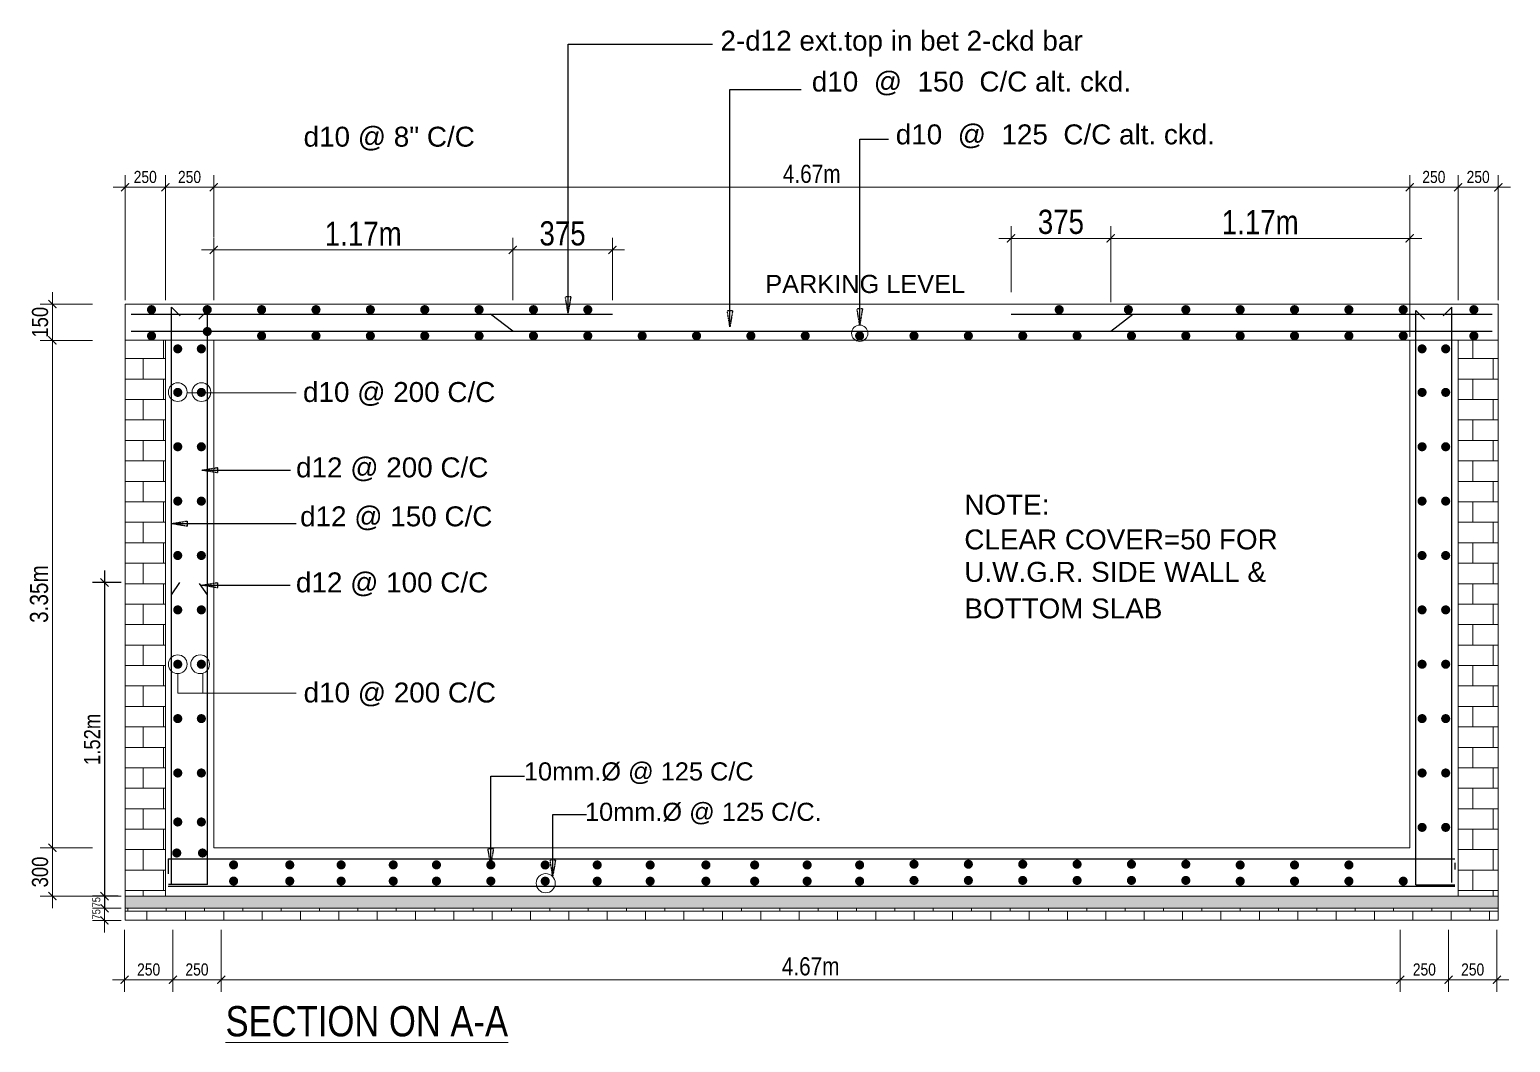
# Model space of a CAD drawing. Header units: inches. Extents: x -4010 to 92088, y -38563 to -1318.
# Drawn here: x 53812.6 to 54180.3, y -32122.6 to -31871.2 of the extents above; entities that cross this region are included whole.
import ezdxf

# ---------------------------------------------------------------- set-up
doc = ezdxf.new("R2010")
doc.units = ezdxf.units.IN
doc.header["$MEASUREMENT"] = 0
doc.header["$PDMODE"] = 99
for name, pattern in [('ACAD_ISO04W100', [30.5, 24, -3, 0.5, -3]), ('DASHED2', [0.375, 0.25, -0.125]), ('HIDDEN2', [0.1875, 0.125, -0.0625])]:
    doc.linetypes.add(name, pattern=pattern)
for name, color, linetype, lineweight in [('DIM', 7, 'Continuous', 15), ('GRID', 8, 'ACAD_ISO04W100', 15), ('halka line', 130, 'HIDDEN2', 9), ('U.G.W.R.', 130, 'DASHED2', 5), ('wall1', 7, 'Continuous', 9)]:
    doc.layers.add(name, color=color, linetype=linetype, lineweight=lineweight)
doc.layers.add('Rod', color=1, linetype='Continuous')
doc.layers.add('text', color=7, linetype='Continuous', true_color=0x6a7cf1)
doc.styles.add('ARIAL', font='arial.ttf')
doc.styles.add('ARIL', font='arial.ttf')
doc.styles.get("Standard").update_dxf_attribs({"font": 'ARIALN.TTF'})
doc.dimstyles.new('1- 8', dxfattribs={"dimtxt": 7.5, "dimasz": 4, "dimexe": 4, "dimexo": 4, "dimgap": 1, "dimtad": 1, "dimdec": 1, "dimzin": 3, "dimdsep": 46, "dimlunit": 4, "dimtxsty": 'ARIAL', "dimblk": 'ARCHTICK', "dimcen": 0, "dimdle": 4, "dimclrd": 150, "dimclre": 132, "dimclrt": 7, "dimadec": 0, "dimazin": 1, "dimtm": 1e-09, "dimtfac": 1, "dimtdec": 1, "dimtix": 1, "dimtofl": 0, "dimtmove": 1, "dimatfit": 3, "dimldrblk": 'CLOSEDBLANK', "dimfxl": 1, "dimtolj": 1, "dimtzin": 0, "dimarcsym": 0})
doc.dimstyles.new('1_8', dxfattribs={"dimscale": 0, "dimtxt": 7, "dimasz": 4, "dimexe": 4, "dimexo": 4, "dimgap": 1, "dimtad": 1, "dimdec": 8, "dimzin": 3, "dimdsep": 46, "dimlunit": 4, "dimtxsty": 'ARIAL', "dimblk": 'ARCHTICK', "dimcen": 0, "dimdle": 4, "dimse1": 1, "dimse2": 1, "dimsd1": 1, "dimsd2": 1, "dimclrd": 150, "dimclre": 132, "dimclrt": 254, "dimadec": 0, "dimazin": 1, "dimtm": 1e-09, "dimtfac": 1, "dimtdec": 8, "dimtix": 1, "dimtofl": 0, "dimtmove": 0, "dimatfit": 3, "dimldrblk": 'CLOSEDBLANK', "dimfxl": 1, "dimtolj": 1, "dimtzin": 0, "dimarcsym": 0})
doc.dimstyles.new('L-SECTION', dxfattribs={"dimtxt": 4, "dimasz": 2, "dimexe": 3, "dimexo": 1, "dimgap": 1, "dimtad": 1, "dimdec": 0, "dimzin": 3, "dimdsep": 46, "dimlunit": 4, "dimtxsty": 'Standard', "dimblk1": 'ARCHTICK', "dimblk2": 'ARCHTICK', "dimsah": 1, "dimcen": 0.09375, "dimdle": 3, "dimclrd": 6, "dimclre": 6, "dimclrt": 6, "dimadec": 0, "dimazin": 0, "dimtfac": 1, "dimtdec": 0, "dimtofl": 0, "dimtmove": 1, "dimatfit": 3, "dimldrblk": 'ARCHTICK', "dimfxl": 3, "dimtolj": 1, "dimtzin": 0, "dimlwd": -1, "dimlwe": -1, "dimarcsym": 0})
pattern_1 = [(0, (43645.239, -17231.0375), (0, 5.08), []), (90, (43645.239, -17231.038), (-10.16, 6e-16), [5.08, -5.08]), (90, (43650.319, -17231.038), (-10.16, 6e-16), [-5.08, 5.08])]

# ---------------------------------------------------------------- blocks, each defined once
blk = doc.blocks.new('_ArchTick')
at = {"layer": 'GRID', "color": 0, "const_width": 0.15}
blk.add_lwpolyline([(-0.5, -0.5), (0.5, 0.5)], dxfattribs=at)
blk = doc.blocks.new('_ClosedBlank')
at = {"layer": 'halka line', "color": 0, "lineweight": -2}
for p, q in [((-1, 0.167), (0, 0)), ((-1, 0.167), (-1, -0.167)), ((0, 0), (-1, -0.167))]:
    blk.add_line(p, q, dxfattribs=at)
blk = doc.blocks.new('*D1164')
at = {"layer": 'Defpoints', "color": 0, "linetype": 'ByBlock'}
for p in [(53848.17, -32093.69), (53860.17, -32093.69), (53860.17, -32107.09)]:
    blk.add_point(p, dxfattribs=at)
at = {"layer": 'DIM', "color": 6}
for p, q in [((53848.17, -32094.69), (53848.17, -32110.09)), ((53860.17, -32094.69), (53860.17, -32110.09)), ((53845.17, -32107.09), (53863.17, -32107.09))]:
    blk.add_line(p, q, dxfattribs=at)
at = {"layer": 'DIM', "color": 6, "linetype": 'ByBlock', "xscale": 2, "yscale": 2, "zscale": 2, "rotation": 180}
blk.add_blockref('_ArchTick', (53848.17, -32107.09), dxfattribs=at)
at = {"layer": 'DIM', "color": 6, "linetype": 'ByBlock', "xscale": 2, "yscale": 2, "zscale": 2}
blk.add_blockref('_ArchTick', (53860.17, -32107.09), dxfattribs=at)
at = {"layer": 'DIM', "color": 6, "linetype": 'ByBlock', "insert": (53854.17, -32104.56), "char_height": 3, "attachment_point": 5}
blk.add_mtext('\\A1;250', dxfattribs=at)
blk = doc.blocks.new('*D1165')
at = {"layer": 'Defpoints', "color": 0, "linetype": 'ByBlock'}
for p in [(53860.17, -32093.69), (54152.96, -32093.69), (54152.96, -32107.09)]:
    blk.add_point(p, dxfattribs=at)
at = {"layer": 'DIM', "color": 6}
for p, q in [((53860.17, -32094.69), (53860.17, -32110.09)), ((54152.96, -32094.69), (54152.96, -32110.09)), ((53857.17, -32107.09), (54155.96, -32107.09))]:
    blk.add_line(p, q, dxfattribs=at)
at = {"layer": 'DIM', "color": 6, "linetype": 'ByBlock', "xscale": 2, "yscale": 2, "zscale": 2, "rotation": 180}
blk.add_blockref('_ArchTick', (53860.17, -32107.09), dxfattribs=at)
at = {"layer": 'DIM', "color": 6, "linetype": 'ByBlock', "xscale": 2, "yscale": 2, "zscale": 2}
blk.add_blockref('_ArchTick', (54152.96, -32107.09), dxfattribs=at)
at = {"layer": 'DIM', "color": 6, "linetype": 'ByBlock', "insert": (54006.56, -32103.79), "char_height": 3, "attachment_point": 5}
blk.add_mtext('\\A1;{\\H1.5x;4.67m}', dxfattribs=at)
blk = doc.blocks.new('*D1166')
at = {"layer": 'Defpoints', "color": 0, "linetype": 'ByBlock'}
for p in [(54152.96, -32093.69), (54164.96, -32093.69), (54164.96, -32107.09)]:
    blk.add_point(p, dxfattribs=at)
at = {"layer": 'DIM', "color": 6}
for p, q in [((54152.96, -32094.69), (54152.96, -32110.09)), ((54164.96, -32094.69), (54164.96, -32110.09)), ((54149.96, -32107.09), (54167.96, -32107.09))]:
    blk.add_line(p, q, dxfattribs=at)
at = {"layer": 'DIM', "color": 6, "linetype": 'ByBlock', "xscale": 2, "yscale": 2, "zscale": 2, "rotation": 180}
blk.add_blockref('_ArchTick', (54152.96, -32107.09), dxfattribs=at)
at = {"layer": 'DIM', "color": 6, "linetype": 'ByBlock', "xscale": 2, "yscale": 2, "zscale": 2}
blk.add_blockref('_ArchTick', (54164.96, -32107.09), dxfattribs=at)
at = {"layer": 'DIM', "color": 6, "linetype": 'ByBlock', "insert": (54158.96, -32104.56), "char_height": 3, "attachment_point": 5}
blk.add_mtext('\\A1;250', dxfattribs=at)
blk = doc.blocks.new('*D1167')
at = {"layer": 'Defpoints', "color": 0, "linetype": 'ByBlock'}
for p in [(53829.22, -31939.34), (53818.26, -31948.34), (53829.22, -31948.34)]:
    blk.add_point(p, dxfattribs=at)
at = {"layer": 'DIM', "color": 6}
for p, q in [((53828.22, -31939.34), (53815.26, -31939.34)), ((53818.26, -31936.34), (53818.26, -31951.34)), ((53828.22, -31948.34), (53815.26, -31948.34))]:
    blk.add_line(p, q, dxfattribs=at)
at = {"layer": 'DIM', "color": 6, "linetype": 'ByBlock', "xscale": 2, "yscale": 2, "zscale": 2}
for p, rotation in [((53818.26, -31939.34), 90), ((53818.26, -31948.34), 270)]:
    blk.add_blockref('_ArchTick', p, dxfattribs=dict(at, rotation=rotation))
at = {"layer": 'DIM', "color": 6, "linetype": 'ByBlock', "insert": (53815.21, -31943.84), "char_height": 3, "attachment_point": 5, "rotation": 90}
blk.add_mtext('\\A1;{\\H1.333x;150}', dxfattribs=at)
blk = doc.blocks.new('*D1168')
at = {"layer": 'Defpoints', "color": 0, "linetype": 'ByBlock'}
for p in [(53829.22, -31948.34), (53818.26, -32074.34), (53829.22, -32074.34)]:
    blk.add_point(p, dxfattribs=at)
at = {"layer": 'DIM', "color": 6}
for p, q in [((53818.26, -31945.34), (53818.26, -32077.34)), ((53828.22, -31948.34), (53815.26, -31948.34)), ((53828.22, -32074.34), (53815.26, -32074.34))]:
    blk.add_line(p, q, dxfattribs=at)
at = {"layer": 'DIM', "color": 6, "linetype": 'ByBlock', "xscale": 2, "yscale": 2, "zscale": 2}
for p, rotation in [((53818.26, -31948.34), 90), ((53818.26, -32074.34), 270)]:
    blk.add_blockref('_ArchTick', p, dxfattribs=dict(at, rotation=rotation))
at = {"layer": 'DIM', "color": 6, "linetype": 'ByBlock', "insert": (53814.96, -32011.34), "char_height": 3, "attachment_point": 5, "rotation": 90}
blk.add_mtext('\\A1;{\\H1.5x;3.35m}', dxfattribs=at)
blk = doc.blocks.new('*D1169')
at = {"layer": 'Defpoints', "color": 0, "linetype": 'ByBlock'}
for p in [(53829.22, -32074.34), (53818.26, -32086.34), (53829.22, -32086.34)]:
    blk.add_point(p, dxfattribs=at)
at = {"layer": 'DIM', "color": 6}
for p, q in [((53818.26, -32071.34), (53818.26, -32089.34)), ((53828.22, -32074.34), (53815.26, -32074.34)), ((53828.22, -32086.34), (53815.26, -32086.34))]:
    blk.add_line(p, q, dxfattribs=at)
at = {"layer": 'DIM', "color": 6, "linetype": 'ByBlock', "xscale": 2, "yscale": 2, "zscale": 2}
for p, rotation in [((53818.26, -32074.34), 90), ((53818.26, -32086.34), 270)]:
    blk.add_blockref('_ArchTick', p, dxfattribs=dict(at, rotation=rotation))
at = {"layer": 'DIM', "color": 6, "linetype": 'ByBlock', "insert": (53815.21, -32080.34), "char_height": 3, "attachment_point": 5, "rotation": 90}
blk.add_mtext('\\A1;{\\H1.333x;300}', dxfattribs=at)
blk = doc.blocks.new('*D1175')
at = {"layer": 'Defpoints', "color": 0, "linetype": 'ByBlock'}
for p in [(53858.32, -31910.33), (53858.32, -31923.73), (53846.32, -31939.34)]:
    blk.add_point(p, dxfattribs=at)
at = {"layer": 'DIM', "color": 6}
for p, q in [((53846.32, -31938.34), (53846.32, -31907.33)), ((53858.32, -31922.73), (53858.32, -31907.33)), ((53843.32, -31910.33), (53861.32, -31910.33))]:
    blk.add_line(p, q, dxfattribs=at)
at = {"layer": 'DIM', "color": 6, "linetype": 'ByBlock', "xscale": 2, "yscale": 2, "zscale": 2, "rotation": 180}
blk.add_blockref('_ArchTick', (53846.32, -31910.33), dxfattribs=at)
at = {"layer": 'DIM', "color": 6, "linetype": 'ByBlock', "xscale": 2, "yscale": 2, "zscale": 2}
blk.add_blockref('_ArchTick', (53858.32, -31910.33), dxfattribs=at)
at = {"layer": 'DIM', "color": 6, "linetype": 'ByBlock', "insert": (53852.32, -31907.79), "char_height": 3, "attachment_point": 5}
blk.add_mtext('\\A1;250', dxfattribs=at)
blk = doc.blocks.new('*D1176')
at = {"layer": 'Defpoints', "color": 0, "linetype": 'ByBlock'}
for p in [(54155.32, -31910.33), (53858.32, -31923.73), (54155.32, -31923.73)]:
    blk.add_point(p, dxfattribs=at)
at = {"layer": 'DIM', "color": 6}
for p, q in [((53858.32, -31922.73), (53858.32, -31907.33)), ((54155.32, -31922.73), (54155.32, -31907.33)), ((53855.32, -31910.33), (54158.32, -31910.33))]:
    blk.add_line(p, q, dxfattribs=at)
at = {"layer": 'DIM', "color": 6, "linetype": 'ByBlock', "xscale": 2, "yscale": 2, "zscale": 2, "rotation": 180}
blk.add_blockref('_ArchTick', (53858.32, -31910.33), dxfattribs=at)
at = {"layer": 'DIM', "color": 6, "linetype": 'ByBlock', "xscale": 2, "yscale": 2, "zscale": 2}
blk.add_blockref('_ArchTick', (54155.32, -31910.33), dxfattribs=at)
at = {"layer": 'DIM', "color": 6, "linetype": 'ByBlock', "insert": (54006.82, -31907.03), "char_height": 3, "attachment_point": 5}
blk.add_mtext('\\A1;{\\H1.5x;4.67m}', dxfattribs=at)
blk = doc.blocks.new('*D1177')
at = {"layer": 'Defpoints', "color": 0, "linetype": 'ByBlock'}
for p in [(53932.57, -31925.88), (53858.32, -31939.34), (53932.57, -31939.34)]:
    blk.add_point(p, dxfattribs=at)
at = {"layer": 'DIM', "color": 6}
for p, q in [((53858.32, -31938.34), (53858.32, -31922.88)), ((53932.57, -31938.34), (53932.57, -31922.88)), ((53855.32, -31925.88), (53935.57, -31925.88))]:
    blk.add_line(p, q, dxfattribs=at)
at = {"layer": 'DIM', "color": 6, "linetype": 'ByBlock', "xscale": 2, "yscale": 2, "zscale": 2, "rotation": 180}
blk.add_blockref('_ArchTick', (53858.32, -31925.88), dxfattribs=at)
at = {"layer": 'DIM', "color": 6, "linetype": 'ByBlock', "xscale": 2, "yscale": 2, "zscale": 2}
blk.add_blockref('_ArchTick', (53932.57, -31925.88), dxfattribs=at)
at = {"layer": 'DIM', "color": 6, "linetype": 'ByBlock', "insert": (53895.45, -31921.87), "char_height": 3, "attachment_point": 5}
blk.add_mtext('\\A1;{\\H2x;1.17m}', dxfattribs=at)
blk = doc.blocks.new('*D1178')
at = {"layer": 'Defpoints', "color": 0, "linetype": 'ByBlock'}
for p in [(53957.32, -31925.88), (53932.57, -31939.34), (53957.32, -31939.34)]:
    blk.add_point(p, dxfattribs=at)
at = {"layer": 'DIM', "color": 6}
for p, q in [((53932.57, -31938.34), (53932.57, -31922.88)), ((53957.32, -31938.34), (53957.32, -31922.88)), ((53929.57, -31925.88), (53960.32, -31925.88))]:
    blk.add_line(p, q, dxfattribs=at)
at = {"layer": 'DIM', "color": 6, "linetype": 'ByBlock', "xscale": 2, "yscale": 2, "zscale": 2, "rotation": 180}
blk.add_blockref('_ArchTick', (53932.57, -31925.88), dxfattribs=at)
at = {"layer": 'DIM', "color": 6, "linetype": 'ByBlock', "xscale": 2, "yscale": 2, "zscale": 2}
blk.add_blockref('_ArchTick', (53957.32, -31925.88), dxfattribs=at)
at = {"layer": 'DIM', "color": 6, "linetype": 'ByBlock', "insert": (53944.95, -31921.82), "char_height": 3, "attachment_point": 5}
blk.add_mtext('\\A1;{\\H2x;375}', dxfattribs=at)
blk = doc.blocks.new('*D1179')
at = {"layer": 'Defpoints', "color": 0, "linetype": 'ByBlock'}
for p in [(54081.07, -31923.03), (54056.32, -31937.37), (54081.07, -31937.37)]:
    blk.add_point(p, dxfattribs=at)
at = {"layer": 'DIM', "color": 6}
for p, q in [((54056.32, -31936.37), (54056.32, -31920.03)), ((54081.07, -31936.37), (54081.07, -31920.03)), ((54053.32, -31923.03), (54084.07, -31923.03))]:
    blk.add_line(p, q, dxfattribs=at)
at = {"layer": 'DIM', "color": 6, "linetype": 'ByBlock', "xscale": 2, "yscale": 2, "zscale": 2, "rotation": 180}
blk.add_blockref('_ArchTick', (54056.32, -31923.03), dxfattribs=at)
at = {"layer": 'DIM', "color": 6, "linetype": 'ByBlock', "xscale": 2, "yscale": 2, "zscale": 2}
blk.add_blockref('_ArchTick', (54081.07, -31923.03), dxfattribs=at)
at = {"layer": 'DIM', "color": 6, "linetype": 'ByBlock', "insert": (54068.7, -31918.96), "char_height": 3, "attachment_point": 5}
blk.add_mtext('\\A1;{\\H2x;375}', dxfattribs=at)
blk = doc.blocks.new('*D1180')
at = {"layer": 'Defpoints', "color": 0, "linetype": 'ByBlock'}
for p in [(54155.32, -31923.03), (54081.07, -31939.84), (54155.32, -31948.48)]:
    blk.add_point(p, dxfattribs=at)
at = {"layer": 'DIM', "color": 6}
for p, q in [((54081.07, -31938.84), (54081.07, -31920.03)), ((54155.32, -31947.48), (54155.32, -31920.03)), ((54078.07, -31923.03), (54158.32, -31923.03))]:
    blk.add_line(p, q, dxfattribs=at)
at = {"layer": 'DIM', "color": 6, "linetype": 'ByBlock', "xscale": 2, "yscale": 2, "zscale": 2, "rotation": 180}
blk.add_blockref('_ArchTick', (54081.07, -31923.03), dxfattribs=at)
at = {"layer": 'DIM', "color": 6, "linetype": 'ByBlock', "xscale": 2, "yscale": 2, "zscale": 2}
blk.add_blockref('_ArchTick', (54155.32, -31923.03), dxfattribs=at)
at = {"layer": 'DIM', "color": 6, "linetype": 'ByBlock', "insert": (54118.2, -31919.01), "char_height": 3, "attachment_point": 5}
blk.add_mtext('\\A1;{\\H2x;1.17m}', dxfattribs=at)
blk = doc.blocks.new('*D1181')
at = {"layer": 'Defpoints', "color": 0, "linetype": 'ByBlock'}
for p in [(53836.32, -32008.47), (53831.2, -32086.34), (53835.59, -32086.34)]:
    blk.add_point(p, dxfattribs=at)
at = {"layer": 'Rod', "color": 6}
for p, q in [((53831.2, -32005.47), (53831.2, -32089.34)), ((53835.32, -32008.47), (53828.2, -32008.47)), ((53834.59, -32086.34), (53828.2, -32086.34))]:
    blk.add_line(p, q, dxfattribs=at)
at = {"layer": 'Rod', "color": 6, "linetype": 'ByBlock', "xscale": 2, "yscale": 2, "zscale": 2}
for p, rotation in [((53831.2, -32008.47), 90), ((53831.2, -32086.34), 270)]:
    blk.add_blockref('_ArchTick', p, dxfattribs=dict(at, rotation=rotation))
at = {"layer": 'Rod', "color": 6, "linetype": 'ByBlock', "insert": (53828.16, -32047.41), "char_height": 3, "attachment_point": 5, "rotation": 90}
blk.add_mtext('\\A1;{\\H1.333x;1.52m}', dxfattribs=at)
blk = doc.blocks.new('*D1182')
at = {"layer": 'Defpoints', "color": 0, "linetype": 'ByBlock'}
for p in [(53836.17, -32093.69), (53848.17, -32093.69), (53848.17, -32107.09)]:
    blk.add_point(p, dxfattribs=at)
at = {"layer": 'DIM', "color": 6}
for p, q in [((53836.17, -32094.69), (53836.17, -32110.09)), ((53848.17, -32094.69), (53848.17, -32110.09)), ((53833.17, -32107.09), (53851.17, -32107.09))]:
    blk.add_line(p, q, dxfattribs=at)
at = {"layer": 'DIM', "color": 6, "linetype": 'ByBlock', "xscale": 2, "yscale": 2, "zscale": 2, "rotation": 180}
blk.add_blockref('_ArchTick', (53836.17, -32107.09), dxfattribs=at)
at = {"layer": 'DIM', "color": 6, "linetype": 'ByBlock', "xscale": 2, "yscale": 2, "zscale": 2}
blk.add_blockref('_ArchTick', (53848.17, -32107.09), dxfattribs=at)
at = {"layer": 'DIM', "color": 6, "linetype": 'ByBlock', "insert": (53842.17, -32104.56), "char_height": 3, "attachment_point": 5}
blk.add_mtext('\\A1;250', dxfattribs=at)
blk = doc.blocks.new('*D1183')
at = {"layer": 'Defpoints', "color": 0, "linetype": 'ByBlock'}
for p in [(54164.96, -32093.69), (54176.96, -32093.69), (54176.96, -32107.09)]:
    blk.add_point(p, dxfattribs=at)
at = {"layer": 'DIM', "color": 6}
for p, q in [((54164.96, -32094.69), (54164.96, -32110.09)), ((54176.96, -32094.69), (54176.96, -32110.09)), ((54161.96, -32107.09), (54179.96, -32107.09))]:
    blk.add_line(p, q, dxfattribs=at)
at = {"layer": 'DIM', "color": 6, "linetype": 'ByBlock', "xscale": 2, "yscale": 2, "zscale": 2, "rotation": 180}
blk.add_blockref('_ArchTick', (54164.96, -32107.09), dxfattribs=at)
at = {"layer": 'DIM', "color": 6, "linetype": 'ByBlock', "xscale": 2, "yscale": 2, "zscale": 2}
blk.add_blockref('_ArchTick', (54176.96, -32107.09), dxfattribs=at)
at = {"layer": 'DIM', "color": 6, "linetype": 'ByBlock', "insert": (54170.96, -32104.56), "char_height": 3, "attachment_point": 5}
blk.add_mtext('\\A1;250', dxfattribs=at)
blk = doc.blocks.new('*D1184')
at = {"layer": 'Defpoints', "color": 0, "linetype": 'ByBlock'}
for p in [(53836.32, -32086.34), (53831.2, -32089.34), (53836.32, -32089.34)]:
    blk.add_point(p, dxfattribs=at)
at = {"layer": 'DIM', "color": 6}
for p, q in [((53835.32, -32086.34), (53828.2, -32086.34)), ((53831.2, -32083.34), (53831.2, -32092.34)), ((53835.32, -32089.34), (53828.2, -32089.34))]:
    blk.add_line(p, q, dxfattribs=at)
at = {"layer": 'DIM', "color": 6, "linetype": 'ByBlock', "xscale": 2, "yscale": 2, "zscale": 2}
for p, rotation in [((53831.2, -32086.34), 90), ((53831.2, -32089.34), 270)]:
    blk.add_blockref('_ArchTick', p, dxfattribs=dict(at, rotation=rotation))
at = {"layer": 'DIM', "color": 6, "linetype": 'ByBlock', "insert": (53829.18, -32087.84), "char_height": 3, "attachment_point": 5, "rotation": 90}
blk.add_mtext('\\A1;{\\H0.6667x;75}', dxfattribs=at)
blk = doc.blocks.new('*D1185')
at = {"layer": 'Defpoints', "color": 0, "linetype": 'ByBlock'}
for p in [(53836.32, -32089.34), (53831.2, -32092.34), (53836.32, -32092.34)]:
    blk.add_point(p, dxfattribs=at)
at = {"layer": 'DIM', "color": 6}
for p, q in [((53831.2, -32086.34), (53831.2, -32095.34)), ((53835.32, -32089.34), (53828.2, -32089.34)), ((53835.32, -32092.34), (53828.2, -32092.34))]:
    blk.add_line(p, q, dxfattribs=at)
at = {"layer": 'DIM', "color": 6, "linetype": 'ByBlock', "xscale": 2, "yscale": 2, "zscale": 2}
for p, rotation in [((53831.2, -32089.34), 90), ((53831.2, -32092.34), 270)]:
    blk.add_blockref('_ArchTick', p, dxfattribs=dict(at, rotation=rotation))
at = {"layer": 'DIM', "color": 6, "linetype": 'ByBlock', "insert": (53829.18, -32090.84), "char_height": 3, "attachment_point": 5, "rotation": 90}
blk.add_mtext('\\A1;{\\H0.6667x;75}', dxfattribs=at)
blk = doc.blocks.new('*D1186')
at = {"layer": 'Defpoints', "color": 0, "linetype": 'ByBlock'}
for p in [(53846.32, -31910.33), (53846.32, -31923.73), (53836.32, -31939.34)]:
    blk.add_point(p, dxfattribs=at)
at = {"layer": 'DIM', "color": 6}
for p, q in [((53836.32, -31938.34), (53836.32, -31907.33)), ((53846.32, -31922.73), (53846.32, -31907.33)), ((53833.32, -31910.33), (53849.32, -31910.33))]:
    blk.add_line(p, q, dxfattribs=at)
at = {"layer": 'DIM', "color": 6, "linetype": 'ByBlock', "xscale": 2, "yscale": 2, "zscale": 2, "rotation": 180}
blk.add_blockref('_ArchTick', (53836.32, -31910.33), dxfattribs=at)
at = {"layer": 'DIM', "color": 6, "linetype": 'ByBlock', "xscale": 2, "yscale": 2, "zscale": 2}
blk.add_blockref('_ArchTick', (53846.32, -31910.33), dxfattribs=at)
at = {"layer": 'DIM', "color": 6, "linetype": 'ByBlock', "insert": (53841.32, -31907.79), "char_height": 3, "attachment_point": 5}
blk.add_mtext('\\A1;250', dxfattribs=at)
blk = doc.blocks.new('*D1187')
at = {"layer": 'Defpoints', "color": 0, "linetype": 'ByBlock'}
for p in [(54177.32, -31910.33), (54167.32, -31939.34), (54177.32, -31939.34)]:
    blk.add_point(p, dxfattribs=at)
at = {"layer": 'DIM', "color": 6}
for p, q in [((54167.32, -31938.34), (54167.32, -31907.33)), ((54177.32, -31938.34), (54177.32, -31907.33)), ((54164.32, -31910.33), (54180.32, -31910.33))]:
    blk.add_line(p, q, dxfattribs=at)
at = {"layer": 'DIM', "color": 6, "linetype": 'ByBlock', "xscale": 2, "yscale": 2, "zscale": 2, "rotation": 180}
blk.add_blockref('_ArchTick', (54167.32, -31910.33), dxfattribs=at)
at = {"layer": 'DIM', "color": 6, "linetype": 'ByBlock', "xscale": 2, "yscale": 2, "zscale": 2}
blk.add_blockref('_ArchTick', (54177.32, -31910.33), dxfattribs=at)
at = {"layer": 'DIM', "color": 6, "linetype": 'ByBlock', "insert": (54172.32, -31907.79), "char_height": 3, "attachment_point": 5}
blk.add_mtext('\\A1;250', dxfattribs=at)
blk = doc.blocks.new('*D1188')
at = {"layer": 'Defpoints', "color": 0, "linetype": 'ByBlock'}
for p in [(54167.32, -31910.33), (54167.32, -31923.73), (54155.32, -31939.34)]:
    blk.add_point(p, dxfattribs=at)
at = {"layer": 'DIM', "color": 6}
for p, q in [((54155.32, -31938.34), (54155.32, -31907.33)), ((54167.32, -31922.73), (54167.32, -31907.33)), ((54152.32, -31910.33), (54170.32, -31910.33))]:
    blk.add_line(p, q, dxfattribs=at)
at = {"layer": 'DIM', "color": 6, "linetype": 'ByBlock', "xscale": 2, "yscale": 2, "zscale": 2, "rotation": 180}
blk.add_blockref('_ArchTick', (54155.32, -31910.33), dxfattribs=at)
at = {"layer": 'DIM', "color": 6, "linetype": 'ByBlock', "xscale": 2, "yscale": 2, "zscale": 2}
blk.add_blockref('_ArchTick', (54167.32, -31910.33), dxfattribs=at)
at = {"layer": 'DIM', "color": 6, "linetype": 'ByBlock', "insert": (54161.32, -31907.79), "char_height": 3, "attachment_point": 5}
blk.add_mtext('\\A1;250', dxfattribs=at)

msp = doc.modelspace()

# ---------------------------------------------------------------- hatches: boundary and pattern name
at = {"layer": 'wall1', "ltscale": 0.1}
h = msp.add_hatch(dxfattribs=at)
h.set_pattern_fill('BRICK', color=256, scale=0.8, style=0)
h.set_pattern_definition(pattern_1)
h.paths.add_polyline_path([(53846.323, -31948.337), (53836.323, -31948.337), (53836.323, -32086.337), (53846.323, -32086.337)])
h = msp.add_hatch(dxfattribs=at)
h.set_pattern_fill('BRICK', color=256, scale=0.8, style=0)
h.set_pattern_definition(pattern_1)
h.paths.add_polyline_path([(54177.323, -31948.337), (54167.323, -31948.337), (54167.323, -32086.337), (54177.323, -32086.337)])
h = msp.add_hatch(dxfattribs=at)
h.set_pattern_fill('AR-CONC', color=256, scale=0.02, style=0)
h.set_pattern_definition([(50, (43645.2387, -17231.0375), (3.6436934, -0.3187817), [0.381, -4.191]), (355, (43645.2387, -17231.0375), (-0.7048565, 3.82113286), [0.3048, -3.3528]), (100.451, (43645.5424, -17231.064), (2.93885, 3.50233376), [0.3238, -3.5618]), (46.1842, (43645.2387, -17230.0215), (5.4215808, -0.8408466), [0.5715, -6.2865]), (96.6356, (43645.6905, -17230.0916), (4.7480847, 4.9485111), [0.4857, -5.3427]), (351.184, (43645.239, -17230.0215), (4.7480921, 4.9485024), [0.4572, -5.0292]), (21, (43645.7467, -17230.2755), (3.0322976, -2.04531037), [0.381, -4.191]), (326, (43645.7467, -17230.2755), (1.2360406, 3.6837593), [0.3048, -3.3528]), (71.4514, (43645.9994, -17230.446), (4.2683298, 1.63845715), [0.3238, -3.5618]), (37.5, (43645.2387, -17231.0375), (0.061772065, 1.69110078), [0, -3.31216, 0, -3.4036, 0, -3.3655]), (7.5, (43645.2387, -17231.0375), (1.33639325, 2.0036115), [0, -1.94056, 0, -3.23596, 0, -1.2827]), (327.5, (43644.1059, -17231.0375), (2.7118119, -0.11457488), [0, -1.27, 0, -3.9624, 0, -5.2578]), (317.5, (43643.598, -17231.0375), (2.96258363, 0.50852982), [0, -1.651, 0, -2.63144, 0, -3.7338])])
h.paths.add_polyline_path([(54177.323, -32089.337), (54177.323, -32086.337), (53836.323, -32086.337), (53836.323, -32089.337)])
h = msp.add_hatch(dxfattribs=at)
h.set_pattern_fill('BRICK', color=256, scale=0.75, style=0)
h.set_pattern_definition([(0, (43645.2387, -17231.0375), (0, 4.7625), []), (90, (43645.239, -17231.0375), (-9.525, 6e-16), [4.7625, -4.7625]), (90, (43650.001, -17231.0375), (-9.525, 6e-16), [-4.7625, 4.7625])])
h.paths.add_polyline_path([(54177.323, -32092.337), (54177.323, -32089.337), (53836.323, -32089.337), (53836.323, -32092.337)])

# ---------------------------------------------------------------- linework, layer by layer
at = {"layer": 'DIM', "linetype": 'ByBlock'}
for p, q in [((53851.712, -31961.364), (53878.821, -31961.364)), ((53849.393, -32031.083), (53849.393, -32035.945)), ((53855.635, -32031.083), (53855.635, -32035.945)), ((53849.393, -32035.945), (53878.821, -32035.945))]:
    msp.add_line(p, q, dxfattribs=at)
for centre, radius in [((54018.755, -31946.574), 2.025), ((53849.393, -31961.199), 2.325), ((53855.289, -31961.199), 2.325), ((53849.393, -32028.758), 2.325), ((53854.951, -32028.758), 2.325), ((53940.768, -32083.118), 2.373)]:
    msp.add_circle(centre, radius, dxfattribs=at)
at = {"layer": 'Rod', "linetype": 'ByBlock'}
for p, q in [((53837.823, -31941.849), (53957.323, -31941.849)), ((53849.807, -31942.071), (53847.823, -31940.087)), ((53849.993, -31942.257), (53847.823, -31940.087)), ((53847.823, -32083.41), (53847.823, -31940.116)), ((53854.654, -31943.081), (53856.823, -31940.911)), ((53856.823, -32083.41), (53856.823, -31940.911)), ((53932.573, -31946.06), (53927.039, -31941.849)), ((54056.323, -31941.849), (54175.823, -31941.849)), ((54081.073, -31946.06), (54086.607, -31941.849)), ((54156.823, -32083.56), (54156.823, -31940.911)), ((54158.993, -31943.081), (54156.823, -31940.911)), ((54163.654, -31942.257), (54165.823, -31940.087)), ((54165.823, -32082.981), (54165.823, -31940.116)), ((53837.823, -31946.06), (54175.823, -31946.06)), ((53847.815, -32011.51), (53849.918, -32008.473)), ((53856.823, -32011.51), (53854.808, -32008.704)), ((53847.049, -32077.081), (53847.049, -32080.832)), ((53847.049, -32077.092), (53957.323, -32077.092)), ((53957.323, -32077.092), (54166.496, -32077.092)), ((54166.496, -32078.076), (54166.496, -32079.712)), ((53847.049, -32083.869), (54166.496, -32083.869)), ((53856.823, -32083.41), (53847.075, -32083.41)), ((54156.823, -32083.56), (54166.496, -32083.56))]:
    msp.add_line(p, q, dxfattribs=at)
at = {"layer": 'Rod', "linetype": 'ByBlock', "const_width": 1.125}
for points in [[(53842.32, -31940.72, -1), (53843.445, -31940.72, -1)], [(53856.161, -31940.72, -1), (53857.286, -31940.72, -1)], [(53869.661, -31940.72, -1), (53870.786, -31940.72, -1)], [(53883.161, -31940.72, -1), (53884.286, -31940.72, -1)], [(53896.661, -31940.72, -1), (53897.786, -31940.72, -1)], [(53910.161, -31940.72, -1), (53911.286, -31940.72, -1)], [(53923.661, -31940.72, -1), (53924.786, -31940.72, -1)], [(53937.161, -31940.72, -1), (53938.286, -31940.72, -1)], [(53950.661, -31940.72, -1), (53951.786, -31940.72, -1)], [(54067.723, -31940.72, -1), (54068.848, -31940.72, -1)], [(54084.894, -31940.72, -1), (54086.019, -31940.72, -1)], [(54099.161, -31940.72, -1), (54100.286, -31940.72, -1)], [(54112.661, -31940.72, -1), (54113.786, -31940.72, -1)], [(54126.161, -31940.72, -1), (54127.286, -31940.72, -1)], [(54139.661, -31940.72, -1), (54140.786, -31940.72, -1)], [(54153.161, -31940.72, -1), (54154.286, -31940.72, -1)], [(54170.699, -31940.72, -1), (54171.824, -31940.72, -1)], [(53842.32, -31947.229, 1), (53843.445, -31947.229, 1)], [(53856.161, -31946.15, 1), (53857.286, -31946.15, 1)], [(53869.661, -31947.229, 1), (53870.786, -31947.229, 1)], [(53883.161, -31947.229, 1), (53884.286, -31947.229, 1)], [(53896.661, -31947.229, 1), (53897.786, -31947.229, 1)], [(53910.161, -31947.229, 1), (53911.286, -31947.229, 1)], [(53923.661, -31947.229, 1), (53924.786, -31947.229, 1)], [(53937.161, -31947.229, 1), (53938.286, -31947.229, 1)], [(53950.661, -31947.229, 1), (53951.786, -31947.229, 1)], [(53964.161, -31947.229, 1), (53965.286, -31947.229, 1)], [(53977.661, -31947.229, 1), (53978.786, -31947.229, 1)], [(53991.161, -31947.229, 1), (53992.286, -31947.229, 1)], [(54004.661, -31947.229, 1), (54005.786, -31947.229, 1)], [(54018.161, -31947.229, 1), (54019.286, -31947.229, 1)], [(54031.661, -31947.229, 1), (54032.786, -31947.229, 1)], [(54045.161, -31947.229, 1), (54046.286, -31947.229, 1)], [(54058.661, -31947.229, 1), (54059.786, -31947.229, 1)], [(54072.161, -31947.229, 1), (54073.286, -31947.229, 1)], [(54085.661, -31947.229, 1), (54086.786, -31947.229, 1)], [(54099.161, -31947.229, 1), (54100.286, -31947.229, 1)], [(54112.661, -31947.229, 1), (54113.786, -31947.229, 1)], [(54126.161, -31947.229, 1), (54127.286, -31947.229, 1)], [(54139.661, -31947.229, 1), (54140.786, -31947.229, 1)], [(54153.161, -31947.229, 1), (54154.286, -31947.229, 1)], [(54170.699, -31947.229, 1), (54171.824, -31947.229, 1)], [(53848.83, -31950.453, -1), (53849.955, -31950.453, -1)], [(53855.816, -31950.453, 1), (53854.691, -31950.453, 1)], [(54157.83, -31950.453, -1), (54158.955, -31950.453, -1)], [(54164.816, -31950.453, 1), (54163.691, -31950.453, 1)], [(53848.83, -31961.258, -1), (53849.955, -31961.258, -1)], [(53848.83, -31961.258, -1), (53849.955, -31961.258, -1)], [(53855.816, -31961.258, 1), (53854.691, -31961.258, 1)], [(54157.83, -31961.258, -1), (54158.955, -31961.258, -1)], [(54164.816, -31961.258, 1), (54163.691, -31961.258, 1)], [(53848.83, -31974.758, -1), (53849.955, -31974.758, -1)], [(53855.816, -31974.758, 1), (53854.691, -31974.758, 1)], [(54157.83, -31974.758, -1), (54158.955, -31974.758, -1)], [(54164.816, -31974.758, 1), (54163.691, -31974.758, 1)], [(53848.83, -31988.258, -1), (53849.955, -31988.258, -1)], [(53855.816, -31988.258, 1), (53854.691, -31988.258, 1)], [(54157.83, -31988.258, -1), (54158.955, -31988.258, -1)], [(54164.816, -31988.258, 1), (54163.691, -31988.258, 1)], [(53848.83, -32001.758, -1), (53849.955, -32001.758, -1)], [(53855.816, -32001.758, 1), (53854.691, -32001.758, 1)], [(54157.83, -32001.758, -1), (54158.955, -32001.758, -1)], [(54164.816, -32001.758, 1), (54163.691, -32001.758, 1)], [(53848.83, -32015.258, -1), (53849.955, -32015.258, -1)], [(53855.816, -32015.258, 1), (53854.691, -32015.258, 1)], [(54157.83, -32015.258, -1), (54158.955, -32015.258, -1)], [(54164.816, -32015.258, 1), (54163.691, -32015.258, 1)], [(53848.83, -32028.758, -1), (53849.955, -32028.758, -1)], [(53855.816, -32028.758, 1), (53854.691, -32028.758, 1)], [(54157.83, -32028.758, -1), (54158.955, -32028.758, -1)], [(54164.816, -32028.758, 1), (54163.691, -32028.758, 1)], [(53848.83, -32042.258, -1), (53849.955, -32042.258, -1)], [(53855.816, -32042.258, 1), (53854.691, -32042.258, 1)], [(54157.83, -32042.258, -1), (54158.955, -32042.258, -1)], [(54164.816, -32042.258, 1), (54163.691, -32042.258, 1)], [(53848.83, -32055.758, -1), (53849.955, -32055.758, -1)], [(53855.816, -32055.758, 1), (53854.691, -32055.758, 1)], [(54157.83, -32055.758, -1), (54158.955, -32055.758, -1)], [(54164.816, -32055.758, 1), (54163.691, -32055.758, 1)], [(53848.83, -32067.921, -1), (53849.955, -32067.921, -1)], [(53855.816, -32067.921, 1), (53854.691, -32067.921, 1)], [(54157.83, -32069.258, -1), (54158.955, -32069.258, -1)], [(54164.816, -32069.258, 1), (54163.691, -32069.258, 1)], [(53848.577, -32075.621, -1), (53849.702, -32075.621, -1)], [(53854.965, -32075.621, -1), (53856.09, -32075.621, -1)], [(53862.702, -32078.572, 1), (53863.827, -32078.572, 1)], [(53876.646, -32078.572, 1), (53877.771, -32078.572, 1)], [(53889.406, -32078.572, 1), (53890.531, -32078.572, 1)], [(53902.347, -32078.572, 1), (53903.472, -32078.572, 1)], [(53913.077, -32078.572, 1), (53914.202, -32078.572, 1)], [(53926.577, -32078.572, 1), (53927.702, -32078.572, 1)], [(53940.077, -32078.596, 1), (53941.202, -32078.596, 1)], [(53952.995, -32078.596, 1), (53954.12, -32078.596, 1)], [(53966.145, -32078.596, 1), (53967.27, -32078.596, 1)], [(53979.993, -32078.596, 1), (53981.118, -32078.596, 1)], [(53992.094, -32078.596, 1), (53993.219, -32078.596, 1)], [(54005.125, -32078.596, 1), (54006.25, -32078.596, 1)], [(54018.161, -32078.596, 1), (54019.286, -32078.596, 1)], [(54031.661, -32078.409, 1), (54032.786, -32078.409, 1)], [(54045.161, -32078.409, 1), (54046.286, -32078.409, 1)], [(54058.661, -32078.409, 1), (54059.786, -32078.409, 1)], [(54072.161, -32078.409, 1), (54073.286, -32078.409, 1)], [(54085.661, -32078.409, 1), (54086.786, -32078.409, 1)], [(54099.161, -32078.409, 1), (54100.286, -32078.409, 1)], [(54112.661, -32078.596, 1), (54113.786, -32078.596, 1)], [(54126.161, -32078.596, 1), (54127.286, -32078.596, 1)], [(54139.661, -32078.596, 1), (54140.786, -32078.596, 1)], [(53862.702, -32082.593, 1), (53863.827, -32082.593, 1)], [(53876.646, -32082.593, 1), (53877.771, -32082.593, 1)], [(53889.406, -32082.593, 1), (53890.531, -32082.593, 1)], [(53902.347, -32082.593, 1), (53903.472, -32082.593, 1)], [(53913.077, -32082.593, 1), (53914.202, -32082.593, 1)], [(53926.577, -32082.593, 1), (53927.702, -32082.593, 1)], [(53940.077, -32082.616, 1), (53941.202, -32082.616, 1)], [(53952.995, -32082.616, 1), (53954.12, -32082.616, 1)], [(53966.145, -32082.616, 1), (53967.27, -32082.616, 1)], [(53979.993, -32082.616, 1), (53981.118, -32082.616, 1)], [(53992.094, -32082.616, 1), (53993.219, -32082.616, 1)], [(54005.125, -32082.616, 1), (54006.25, -32082.616, 1)], [(54018.161, -32082.616, 1), (54019.286, -32082.616, 1)], [(54031.661, -32082.43, 1), (54032.786, -32082.43, 1)], [(54045.161, -32082.43, 1), (54046.286, -32082.43, 1)], [(54058.661, -32082.43, 1), (54059.786, -32082.43, 1)], [(54072.161, -32082.43, 1), (54073.286, -32082.43, 1)], [(54085.661, -32082.43, 1), (54086.786, -32082.43, 1)], [(54099.161, -32082.43, 1), (54100.286, -32082.43, 1)], [(54112.661, -32082.616, 1), (54113.786, -32082.616, 1)], [(54126.161, -32082.616, 1), (54127.286, -32082.616, 1)], [(54139.661, -32082.616, 1), (54140.786, -32082.616, 1)], [(54153.161, -32082.616, 1), (54154.286, -32082.616, 1)]]:
    msp.add_lwpolyline(points, format="xyb", close=True, dxfattribs=at)
at = {"layer": 'U.G.W.R.', "linetype": 'ByBlock'}
for p, q in [((53836.323, -32092.337), (53836.323, -31939.337)), ((53836.323, -31939.337), (54177.323, -31939.337)), ((54177.323, -32092.337), (54177.323, -31939.337)), ((53836.323, -31948.337), (54177.323, -31948.337)), ((53846.323, -32086.337), (53846.323, -31948.337)), ((53858.323, -32074.337), (53858.323, -31948.337)), ((54155.323, -32074.337), (54155.323, -31948.337)), ((54167.323, -32086.337), (54167.323, -31948.337)), ((53858.323, -32074.337), (54155.323, -32074.337)), ((53836.323, -32086.337), (54177.323, -32086.337)), ((53836.323, -32089.337), (54177.323, -32089.337)), ((53836.323, -32092.337), (54177.323, -32092.337))]:
    msp.add_line(p, q, dxfattribs=at)

# ---------------------------------------------------------------- texts
at = {"layer": 'DIM', "linetype": 'ByBlock'}
msp.add_text('%%uSECTION ON A-A', height=7.5, dxfattribs=at).set_placement((53861.263, -32121.14))
at = {"layer": 'text', "style": 'ARIL'}
for s, height, p in [('2-d12 ext.top in bet 2-ckd bar', 4.95, (53984.161, -31876.407)), ('d10  @  150  C/C alt. ckd.', 4.95, (54006.852, -31886.557)), ('d10 @ 8" C/C', 4.95, (53880.641, -31900.25)), ('d10  @  125  C/C alt. ckd.', 4.95, (54027.696, -31899.678)), ('PARKING LEVEL', 4.5, (53995.305, -31936.587)), ('d10 @ 200 C/C', 4.95, (53880.495, -31963.64)), ('d12 @ 200 C/C', 4.95, (53878.771, -31982.356)), ('NOTE:', 4.95, (54044.724, -31991.628)), ('d12 @ 150 C/C', 4.95, (53879.777, -31994.516)), ('CLEAR COVER=50 FOR', 4.95, (54044.724, -32000.245)), ('d12 @ 100 C/C ', 4.95, (53878.739, -32010.906)), ('U.W.G.R. SIDE WALL &', 4.95, (54044.724, -32008.297)), ('BOTTOM SLAB', 4.95, (54044.724, -32017.378)), ('d10 @ 200 C/C', 4.95, (53880.641, -32038.25)), ('10mm.%%C @ 125 C/C ', 4.5, (53935.371, -32057.615)), ('10mm.%%C @ 125 C/C.', 4.5, (53950.53, -32067.645))]:
    msp.add_text(s, height=height, dxfattribs=at).set_placement(p)

# ---------------------------------------------------------------- dimensions: what is measured, and where the dimension line sits
at = {"layer": 'DIM', "linetype": 'ByBlock'}
for base, p1, p2, text, picture, middle in [((53846.323, -31910.326), (53836.323, -31939.337), (53846.323, -31923.725), '250', '*D1186', (53841.323, -31907.795)), ((53858.323, -31910.326), (53846.323, -31939.337), (53858.323, -31923.725), '250', '*D1175', (53852.323, -31907.795)), ((54155.323, -31910.326), (53858.323, -31923.725), (54155.323, -31923.725), '{\\H1.5x;4.67m}', '*D1176', (54006.823, -31907.029)), ((54167.323, -31910.326), (54155.323, -31939.337), (54167.323, -31923.725), '250', '*D1188', (54161.323, -31907.795)), ((54177.323, -31910.326), (54167.323, -31939.337), (54177.323, -31939.337), '250', '*D1187', (54172.323, -31907.795)), ((54081.073, -31923.026), (54056.323, -31937.37), (54081.073, -31937.37), '{\\H2x;375}', '*D1179', (54068.698, -31918.963)), ((54155.323, -31923.026), (54081.073, -31939.839), (54155.323, -31948.482), '{\\H2x;1.17m}', '*D1180', (54118.198, -31919.014)), ((53932.573, -31925.881), (53858.323, -31939.337), (53932.573, -31939.337), '{\\H2x;1.17m}', '*D1177', (53895.448, -31921.869)), ((53957.323, -31925.881), (53932.573, -31939.337), (53957.323, -31939.337), '{\\H2x;375}', '*D1178', (53944.948, -31921.818)), ((53848.167, -32107.088), (53836.167, -32093.689), (53848.167, -32093.689), '250', '*D1182', (53842.167, -32104.556)), ((53860.167, -32107.088), (53848.167, -32093.689), (53860.167, -32093.689), '250', '*D1164', (53854.167, -32104.556)), ((54152.956, -32107.088), (53860.167, -32093.689), (54152.956, -32093.689), '{\\H1.5x;4.67m}', '*D1165', (54006.562, -32103.79)), ((54164.956, -32107.088), (54152.956, -32093.689), (54164.956, -32093.689), '250', '*D1166', (54158.956, -32104.556)), ((54176.956, -32107.088), (54164.956, -32093.689), (54176.956, -32093.689), '250', '*D1183', (54170.956, -32104.556))]:
    dim = msp.add_linear_dim(base=base, p1=p1, p2=p2, text=text, dimstyle='L-SECTION', override={"dimtxt": 3}, dxfattribs=at)
    dim.commit()
    dim.dimension.update_dxf_attribs({"geometry": picture, "text_midpoint": middle})
for base, p1, p2, text, picture, middle in [((53818.255, -31948.337), (53829.222, -31939.337), (53829.222, -31948.337), '{\\H1.333x;150}', '*D1167', (53815.213, -31943.837)), ((53818.255, -32074.337), (53829.222, -31948.337), (53829.222, -32074.337), '{\\H1.5x;3.35m}', '*D1168', (53814.957, -32011.337)), ((53818.255, -32086.337), (53829.222, -32074.337), (53829.222, -32086.337), '{\\H1.333x;300}', '*D1169', (53815.213, -32080.337))]:
    dim = msp.add_linear_dim(base=base, p1=p1, p2=p2, angle=90, text=text, dimstyle='L-SECTION', override={"dimtxt": 3}, dxfattribs=at)
    dim.commit()
    dim.dimension.update_dxf_attribs({"geometry": picture, "text_midpoint": middle})
for base, p1, p2, picture, middle in [((53831.201, -32089.337), (53836.323, -32086.337), (53836.323, -32089.337), '*D1184', (53831.201, -32087.837)), ((53831.201, -32092.337), (53836.323, -32089.337), (53836.323, -32092.337), '*D1185', (53831.201, -32090.837))]:
    dim = msp.add_linear_dim(base=base, p1=p1, p2=p2, angle=270, text='{\\H0.6667x;75}', dimstyle='L-SECTION', override={"dimtxt": 3}, dxfattribs=at)
    dim.commit()
    dim.dimension.update_dxf_attribs({"geometry": picture, "text_midpoint": middle, "dimtype": 160})
at = {"layer": 'Rod', "linetype": 'ByBlock'}
dim = msp.add_linear_dim(base=(53831.201, -32086.337), p1=(53836.323, -32008.473), p2=(53835.595, -32086.337), angle=90, text='{\\H1.333x;1.52m}', dimstyle='L-SECTION', override={"dimtxt": 3}, dxfattribs=at)
dim.commit()
dim.dimension.update_dxf_attribs({"geometry": '*D1181', "text_midpoint": (53828.159, -32047.405)})

# ---------------------------------------------------------------- leaders
at = {"layer": 'DIM', "linetype": 'ByBlock'}
for points, override in [([(53946.322, -31941.567), (53946.322, -31874.798), (53982.16, -31874.798)], {"dimscale": 1, "dimtad": 0}), ([(53986.516, -31944.981), (53986.516, -31886.057), (54004.209, -31886.057)], {"dimscale": 1}), ([(53855.359, -31980.578), (53877.357, -31980.578)], {"dimscale": 1, "dimgap": 0.25, "dimtad": 0}), ([(53847.789, -31993.846), (53878.821, -31993.846)], {"dimscale": 1, "dimtad": 0}), ([(53855.327, -32009.128), (53877.324, -32009.128)], {"dimscale": 1, "dimgap": 0.25, "dimtad": 0})]:
    msp.add_leader(points, dimstyle='1_8', override=override, dxfattribs=at)
at = {"layer": 'wall1', "ltscale": 0.1}
for points in [[(54018.755, -31944.549), (54018.755, -31898.415), (54025.933, -31898.415)], [(53927.112, -32078.623), (53927.112, -32056.513), (53935.482, -32056.513)], [(53942.523, -32081.372), (53942.523, -32066.104), (53950.894, -32066.104)]]:
    msp.add_leader(points, dimstyle='1- 8', override={"dimgap": 1, "dimtad": 0}, dxfattribs=at)

doc.saveas('drawing.dxf')
